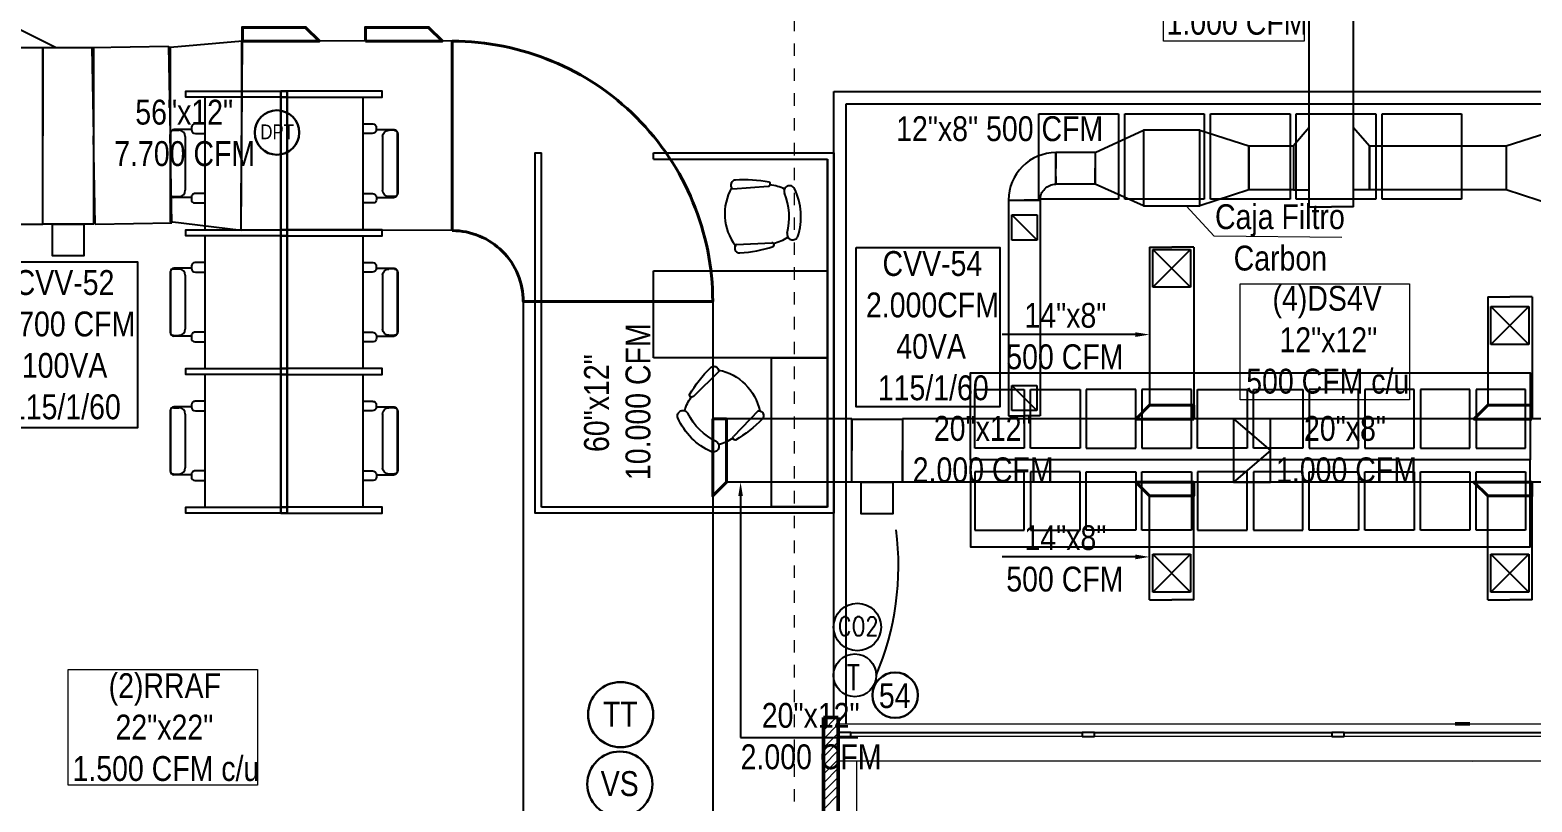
# Model space of a CAD drawing. Header units: inches. Extents: x -3 to 209, y -384 to 20.
# Drawn here: x 145.54 to 157.62, y -18.11 to -11.9 of the extents above; entities that cross this region are included whole.
import ezdxf
from ezdxf import colors
from ezdxf.entities.mleader import LeaderData, LeaderLine
from ezdxf.math import Vec2, Vec3

# ---------------------------------------------------------------- set-up
doc = ezdxf.new("R2010")
doc.units = ezdxf.units.IN
doc.header["$MEASUREMENT"] = 0
for name, pattern in [('Grid Line 1_2_', [0.022225, 0.0127, -0.003175, 0.003175, -0.003175]), ('Hidden', [7.1438, 4.7625, -2.3813]), ('HIDDEN2', [0.1875, 0.125, -0.0625])]:
    doc.linetypes.add(name, pattern=pattern)
for name, color, linetype, lineweight in [('A-GLAZ-CURT', 253, 'Continuous', 9), ('A-GLAZ-CWMG', 253, 'Continuous', 9), ('A-WALL-PATT', 253, 'Continuous', 50), ('HVAC -Textos Extraccion', 2, 'Continuous', 9), ('HVAC -Textos Rejillas', 2, 'Continuous', 9), ('HVAC -Textos Suministro', 7, 'Continuous', 9), ('HVAC Suministro', 5, 'Continuous', 40), ('S-BEAM', 253, 'Continuous', 13), ('S-GRID', 253, 'Continuous', 9), ('TUBO HVAC', 1, 'Continuous', 30)]:
    doc.layers.add(name, color=color, linetype=linetype, lineweight=lineweight)
for name, color, linetype in [('A-WALL', 253, 'Continuous'), ('BASE PLAN$0$NBS-HEAVY', 253, 'Continuous'), ('HVAC TEXTO CVV', 2, 'Continuous'), ('HVAC-Accesorios', 1, 'Continuous'), ('HVAC-Equipos', 3, 'Continuous'), ('HVAC-Extraccion', 114, 'Continuous'), ('HVAC-Rejillas', 2, 'HIDDEN2'), ('HVAC-Suministro', 170, 'Continuous'), ('NFF-FURN', 253, 'Continuous'), ('NFF-LIGHT', 253, 'Continuous')]:
    doc.layers.add(name, color=color, linetype=linetype)
doc.styles.add('Arial Narrow', font='ARIALN.TTF', dxfattribs={"height": 0.00295})
doc.styles.add('ROMANS', font='romans.shx', dxfattribs={"width": 0.8})
doc.styles.get("Standard").update_dxf_attribs({"font": 'arial.ttf'})

# ---------------------------------------------------------------- blocks, each defined once
blk = doc.blocks.new('Termostato 1')
at = {"linetype": 'ByBlock', "lineweight": -2}
blk.add_circle((725.333, -473.718), 0.172, dxfattribs=at)
at = {"linetype": 'ByBlock', "lineweight": -2, "insert": (725.414, -473.651, -2.384), "char_height": 0.2, "width": 2.87595, "attachment_point": 1, "rotation": 270, "style": 'ROMANS'}
blk.add_mtext('T', dxfattribs=at)
blk = doc.blocks.new('CO2')
at = {"linetype": 'ByBlock', "lineweight": -2}
blk.add_circle((-74869.314, 50750.37), 0.191, dxfattribs=at)
at = {"linetype": 'ByBlock', "lineweight": -2, "insert": (-74869.469, 50750.451, -2.384), "char_height": 0.15, "width": 2.87595, "attachment_point": 1, "rotation": 0, "style": 'ROMANS'}
blk.add_mtext('CO2', dxfattribs=at)
blk = doc.blocks.new('*U69')
blk.add_lwpolyline([(-0.26, -0.0566), (-0.26, 0), (0, 0), (0.0566, -0.0566), (-0.26, -0.0566)])
blk = doc.blocks.new('ds')
at = {"linetype": 'ByBlock', "lineweight": -2}
for p, q in [((-0.0127, -0.0127), (0.0127, 0.0127)), ((-0.0127, 0.0127), (0.0127, -0.0127)), ((-0.0127, -0.0127), (-0.0127, 0.0127)), ((-0.0127, 0.0127), (0.0127, 0.0127)), ((0.0127, 0.0127), (0.0127, -0.0127)), ((0.0127, -0.0127), (-0.0127, -0.0127))]:
    blk.add_line(p, q, dxfattribs=at)
blk = doc.blocks.new('*U66')
blk.add_lwpolyline([(-0.26, -0.0566), (-0.26, 0), (0, 0), (0.0566, -0.0566), (-0.26, -0.0566)])
blk = doc.blocks.new('*U61')
blk.add_lwpolyline([(-0.182, -0.0566), (-0.182, 0), (0, 0), (0.0566, -0.0566), (-0.182, -0.0566)])
blk = doc.blocks.new('om 2')
at = {"layer": 'NFF-FURN', "linetype": 'ByBlock', "lineweight": -2, "extrusion": (0, 0, -1)}
for points in [[(1900, -1400), (1900, 0)], [(1200, -450), (1200, 0)], [(1200, 0), (1200, -1400)], [(2177, -238), (2177, -238)], [(2562, -265), (2562, -265)], [(2525, -346), (2525, -346)], [(2203, -325), (2203, -325)], [(2613, -468), (2613, -468)], [(2559, -761), (2581, -476)], [(2112, -733), (2126, -448)], [(2095, -436), (2095, -436)], [(0, -450), (1200, -450)], [(773, -557), (773, -557)], [(773, -557), (568, -756)], [(707, -525), (707, -525)], [(2044, -705), (2044, -705)], [(2630, -741), (2630, -741)], [(2559, -761), (2559, -761)], [(2112, -733), (2112, -733)], [(538, -740), (538, -740)], [(1120, -942), (1120, -942)], [(1089, -875), (1089, -875)], [(1089, -875), (889, -1079)], [(526, -895), (526, -895)], [(444, -932), (444, -932)], [(904, -1109), (904, -1109)], [(754, -1123), (754, -1123)], [(717, -1204), (717, -1204)], [(1200, -1400), (1900, -1400)]]:
    blk.add_lwpolyline(points, dxfattribs=at)
for points in [[(2177, -238, -0.190618), (2562, -265)], [(2177, -238, -0.190618), (2562, -265)], [(2203, -325, -0.260185), (2161, -310, -0.41472), (2165, -246), (2171, -242), (2177, -238)], [(2170, -318), (2165, -314), (2161, -310, -0.41472), (2165, -246), (2171, -242), (2177, -238)], [(2558, -345, -0.084773), (2591, -462)], [(2562, -265), (2568, -269), (2574, -275, -0.415301), (2570, -338), (2564, -342), (2558, -345)], [(2562, -265), (2568, -269), (2574, -275, -0.415301), (2570, -338, -0.275335), (2525, -346)], [(2203, -325, -0.163773), (2525, -346)], [(2120, -434, -0.064311), (2170, -318)], [(2613, -468, -0.062864), (2630, -741)], [(2613, -468, -0.062864), (2630, -741)], [(2591, -462, -0.335448), (2612, -466), (2613, -468)], [(2581, -476), (2582, -470), (2587, -465, -0.415881), (2612, -466), (2613, -468)], [(2095, -436), (2097, -434, -0.415432), (2122, -436), (2125, -442), (2126, -448)], [(2095, -436), (2097, -434, -0.379395), (2120, -434)], [(2044, -705, -0.062793), (2095, -436)], [(2044, -705, -0.062793), (2095, -436)], [(1102, -876, 0.300719), (773, -545)], [(773, -557), (774, -553, 0.414852), (735, -514, 0.197378), (707, -525)], [(773, -545, 0.360765), (735, -514, 0.197378), (707, -525)], [(707, -525, 0.062793), (538, -740)], [(707, -525, 0.062793), (538, -740)], [(2112, -733), (2109, -737, -0.414852), (2054, -733, -0.197378), (2044, -705)], [(2103, -741, -0.360765), (2054, -733, -0.197378), (2044, -705)], [(2630, -741, -0.198888), (2616, -768, -0.347278), (2568, -771)], [(2630, -741, -0.198158), (2616, -768, -0.414966), (2562, -765), (2559, -761)], [(2568, -771, -0.300719), (2103, -741)], [(538, -740), (538, -743, 0.415432), (556, -761), (562, -759), (568, -756)], [(538, -740), (538, -743, 0.379395), (553, -760)], [(553, -760, 0.064311), (499, -875)], [(1120, -942, 0.198158), (1132, -914, 0.414966), (1093, -875), (1089, -875)], [(1120, -942, 0.198888), (1132, -914, 0.347278), (1102, -876)], [(904, -1109, 0.062864), (1120, -942)], [(904, -1109, 0.062864), (1120, -942)], [(526, -895, 0.163773), (754, -1123)], [(444, -932, 0.190618), (717, -1204)], [(444, -932, 0.190618), (717, -1204)], [(526, -895, 0.260185), (487, -873, 0.41472), (442, -918), (442, -925), (444, -932)], [(499, -875), (493, -874), (487, -873, 0.41472), (442, -918), (442, -925), (444, -932)], [(889, -1079), (885, -1085), (884, -1092, 0.415881), (901, -1109), (904, -1109)], [(884, -1096, 0.335448), (901, -1109), (904, -1109)], [(775, -1148, 0.084773), (884, -1096)], [(717, -1204), (724, -1206), (732, -1207, 0.415301), (777, -1162, 0.275335), (754, -1123)], [(717, -1204), (724, -1206), (732, -1207, 0.415301), (777, -1162), (777, -1155), (775, -1148)]]:
    blk.add_lwpolyline(points, format="xyb", dxfattribs=at)
at = {"layer": 'NFF-LIGHT', "linetype": 'ByBlock', "lineweight": -2}
for p, q in [((1, 0), (-2800, 0)), ((-2800, 0), (1, 0)), ((-2800, -1400), (-2800, 0)), ((1, 0), (1, -2300)), ((-2800, -1400), (-2850, -1400)), ((1, -2300), (-2850, -2300))]:
    blk.add_line(p, q, dxfattribs=at)
blk.add_lwpolyline([(-2850, -1400), (-2850, 50), (51, 50), (51, -2350), (-2850, -2350), (-2850, -2300)], dxfattribs=at)
at = {"layer": 'NFF-LIGHT', "linetype": 'ByBlock', "lineweight": -2, "extrusion": (0, 0, -1)}
for points in [[(1900, 0), (1200, 0)], [(1200, 0), (0, 0)], [(0, 0), (0, -450)]]:
    blk.add_lwpolyline(points, dxfattribs=at)
blk = doc.blocks.new('nci')
at = {"layer": 'NFF-FURN', "linetype": 'ByBlock', "lineweight": -2}
for p, q in [((717, -265), (635, -265)), ((635, -342), (712, -342)), ((744, -310), (744, -292)), ((744, -310), (886, -310)), ((889, -316), (844, -316)), ((911, -831), (911, -335)), ((915, -824), (915, -342)), ((793, -799), (793, -367)), ((711, -824), (635, -824)), ((635, -901), (716, -901)), ((743, -874), (743, -856)), ((743, -856), (886, -856)), ((889, -850), (844, -850))]:
    blk.add_line(p, q, dxfattribs=at)
for points in [[(-25, -50), (25, -50), (25, 0), (-25, 0)], [(25, -1116), (-25, -1116), (-25, -50), (25, -50)], [(25, -50), (25, -1116), (635, -1116), (635, -50)], [(-25, -1116), (25, -1116), (25, -1166), (-25, -1166)]]:
    blk.add_lwpolyline(points, close=True, dxfattribs=at)
for points in [[(25, 0), (789, 0), (789, -50), (25, -50), (25, 0)], [(25, -1116), (789, -1116), (789, -1166), (25, -1166), (25, -1116)]]:
    blk.add_lwpolyline(points, dxfattribs=at)
for centre, radius, start, end in [((712, -310), 32.3, 270, 0), ((717, -292), 26.9, 0, 90), ((844, -367), 50.8, 90, 180), ((886, -335), 25.4, 0, 90), ((889, -342), 25.4, 0, 90), ((711, -856), 32.3, 0, 90), ((844, -799), 50.8, 180, 270), ((886, -831), 25.4, 270, 0), ((889, -824), 25.4, 270, 0), ((716, -874), 26.9, 270, 0)]:
    blk.add_arc(centre, radius, start, end, dxfattribs=at)
blk = doc.blocks.new('rr')
at = {"linetype": 'ByBlock', "lineweight": -2}
for p, q in [((-0.0127, -0.0127), (0.0127, 0.0127)), ((-0.0127, -0.0127), (-0.0127, 0.0127)), ((-0.0127, 0.0127), (0.0127, 0.0127)), ((0.0127, 0.0127), (0.0127, -0.0127)), ((0.0127, -0.0127), (-0.0127, -0.0127))]:
    blk.add_line(p, q, dxfattribs=at)

msp = doc.modelspace()

# ---------------------------------------------------------------- linework, layer by layer
at = {"layer": 'A-GLAZ-CURT', "lineweight": 18}
for p, q in [((154.005, -17.556), (152.145, -17.556)), ((152.145, -17.556), (152.145, -17.581)), ((152.145, -17.581), (154.005, -17.581)), ((154.005, -17.581), (154.005, -17.556)), ((156.014, -17.556), (154.105, -17.556)), ((154.105, -17.556), (154.105, -17.581)), ((154.105, -17.581), (156.014, -17.581)), ((156.014, -17.581), (156.014, -17.556)), ((158.024, -17.556), (156.114, -17.556)), ((156.114, -17.556), (156.114, -17.581)), ((156.114, -17.581), (158.024, -17.581))]:
    msp.add_line(p, q, dxfattribs=at)
at = {"layer": 'A-GLAZ-CWMG', "lineweight": 25}
for p, q in [((152.145, -17.553), (152.045, -17.553)), ((152.045, -17.553), (152.045, -17.583)), ((152.045, -17.583), (152.145, -17.583)), ((152.145, -17.583), (152.145, -17.553))]:
    msp.add_line(p, q, dxfattribs=at)
at = {"layer": 'A-GLAZ-CWMG'}
for p, q in [((154.005, -17.553), (152.145, -17.553)), ((154.005, -17.583), (152.145, -17.583)), ((156.014, -17.553), (154.105, -17.553)), ((156.014, -17.583), (154.105, -17.583)), ((158.024, -17.553), (156.114, -17.553)), ((158.024, -17.583), (156.114, -17.583))]:
    msp.add_line(p, q, dxfattribs=at)
at = {"layer": 'A-GLAZ-CWMG', "lineweight": 25, "extrusion": (0, 0, -1)}
for p, q in [((154.105, -17.553), (154.005, -17.553)), ((154.005, -17.553), (154.005, -17.583)), ((154.005, -17.583), (154.105, -17.583)), ((154.105, -17.583), (154.105, -17.553)), ((156.114, -17.553), (156.014, -17.553)), ((156.014, -17.553), (156.014, -17.583)), ((156.014, -17.583), (156.114, -17.583)), ((156.114, -17.583), (156.114, -17.553))]:
    msp.add_line(p, q, dxfattribs=at)
at = {"layer": 'A-WALL', "lineweight": 50}
for p, q in [((151.925, -17.432), (151.925, -21.692)), ((152.045, -17.432), (151.925, -17.432)), ((152.045, -21.692), (152.045, -17.432)), ((157.005, -17.483), (157.125, -17.483))]:
    msp.add_line(p, q, dxfattribs=at)
at = {"layer": 'A-WALL', "lineweight": 18}
for p, q in [((152.045, -17.483), (157.005, -17.483)), ((157.125, -17.483), (162.094, -17.483)), ((162.094, -17.783), (152.045, -17.783))]:
    msp.add_line(p, q, dxfattribs=at)
at = {"layer": 'A-WALL-PATT', "linetype": 'Continuous', "lineweight": 9}
for p, q in [((151.925, -17.464), (151.956, -17.432)), ((151.925, -17.535), (152.027, -17.432)), ((151.925, -17.605), (152.045, -17.485)), ((157.021, -17.48), (157.025, -17.48)), ((151.925, -17.676), (152.045, -17.556)), ((151.925, -17.747), (152.045, -17.627)), ((151.925, -17.817), (152.045, -17.697)), ((151.925, -17.888), (152.045, -17.768)), ((151.925, -17.959), (152.045, -17.839)), ((151.925, -18.03), (152.045, -17.91)), ((151.925, -18.1), (152.045, -17.98)), ((151.925, -18.171), (152.045, -18.051))]:
    msp.add_line(p, q, dxfattribs=at)
at = {"layer": 'BASE PLAN$0$NBS-HEAVY'}
for points in [[(152.008, -17.432), (152.008, -12.393)], [(152.008, -12.393), (158.292, -12.393)], [(152.108, -17.483), (152.108, -12.493)], [(152.108, -12.493), (158.292, -12.493)]]:
    msp.add_lwpolyline(points, dxfattribs=at)
at = {"layer": 'HVAC -Textos Rejillas'}
for points in [[(155.791, -11.988), (154.661, -11.988), (154.661, -11.053), (155.791, -11.053)], [(147.375, -17.976), (145.852, -17.976), (145.852, -17.046), (147.375, -17.046)]]:
    msp.add_lwpolyline(points, close=True, dxfattribs=at)
at = {"layer": 'HVAC -Textos Suministro'}
msp.add_lwpolyline([(156.094, -13.568), (155.069, -13.558), (154.843, -13.314)], dxfattribs=at)
msp.add_lwpolyline([(156.638, -14.876), (155.278, -14.876), (155.278, -13.941), (156.638, -13.941)], close=True, dxfattribs=at)
at = {"layer": 'HVAC Suministro'}
msp.add_lwpolyline([(148.94, -13.513), (148.94, -11.989, -0.414214), (151.035, -14.085), (149.511, -14.085, 0.414214)], format="xyb", close=True, dxfattribs=at)
at = {"layer": 'HVAC TEXTO CVV', "color": 1}
for points in [[(145.23, -15.097), (146.412, -15.097), (146.412, -13.767), (145.23, -13.767)], [(152.188, -13.65), (153.343, -13.65), (153.343, -14.931), (152.188, -14.931)]]:
    msp.add_lwpolyline(points, close=True, dxfattribs=at)
at = {"layer": 'HVAC-Accesorios', "color": 1, "linetype": 'Hidden'}
for centre, radius, start, end in [((134.804, -33.898), 24.446, 63.399, 72.8785), ((150.259, -16.207), 2.27, 337.0331, 7.2314)]:
    msp.add_arc(centre, radius, start, end, dxfattribs=at)
at = {"layer": 'HVAC-Equipos'}
for points in [[(145.648, -12.04), (146.054, -12.04), (146.054, -13.462), (145.648, -13.462)], [(145.724, -13.462), (145.978, -13.462), (145.978, -13.716), (145.724, -13.716)], [(152.153, -15.03), (152.56, -15.03), (152.56, -15.538), (152.153, -15.538)], [(152.23, -15.538), (152.484, -15.538), (152.484, -15.792), (152.23, -15.792)]]:
    msp.add_lwpolyline(points, close=True, dxfattribs=at)
at = {"layer": 'HVAC-Extraccion'}
for p, q in [((155.833, -13.323), (155.833, -6.281)), ((156.189, -13.323), (156.189, -6.281)), ((154.11, -12.885), (153.795, -12.886)), ((153.795, -12.886), (153.795, -13.013)), ((154.11, -12.885), (154.11, -13.139)), ((154.11, -12.885), (154.11, -13.012)), ((157.416, -12.831), (157.416, -13.186)), ((153.796, -13.14), (153.795, -13.013)), ((154.11, -13.139), (154.11, -13.012)), ((154.11, -13.139), (153.796, -13.14)), ((153.414, -13.267), (153.541, -13.267)), ((153.414, -13.267), (153.414, -15.005)), ((153.668, -13.267), (153.541, -13.267)), ((153.668, -13.267), (153.668, -15.005)), ((155.833, -13.323), (156.011, -13.323)), ((156.189, -13.323), (156.011, -13.323)), ((153.414, -15.005), (153.541, -15.005)), ((153.668, -15.005), (153.541, -15.005))]:
    msp.add_line(p, q, dxfattribs=at)
for points in [[(154.11, -12.885), (154.5, -12.704), (154.499, -13.314), (154.11, -13.139)], [(155.346, -13.186), (154.953, -13.314), (154.953, -12.704), (155.346, -12.831)], [(157.416, -12.831), (157.809, -12.704), (157.809, -13.314), (157.416, -13.186)]]:
    msp.add_lwpolyline(points, dxfattribs=at)
for points in [[(154.953, -12.704), (154.5, -12.704), (154.5, -13.314), (154.953, -13.314)], [(155.705, -13.186), (155.833, -13.186), (155.833, -12.684), (155.705, -12.831)], [(156.317, -13.186), (156.189, -13.186), (156.189, -12.684), (156.317, -12.831)], [(155.346, -12.831), (155.346, -12.831), (155.346, -13.186), (155.346, -13.186)], [(155.346, -12.831), (155.705, -12.831), (155.705, -13.186), (155.346, -13.186)], [(156.317, -12.831), (157.416, -12.831), (157.416, -13.186), (156.317, -13.186)]]:
    msp.add_lwpolyline(points, close=True, dxfattribs=at)
msp.add_lwpolyline([(153.795, -13.14), (153.795, -12.886, 0.414215), (153.414, -13.267), (153.668, -13.267, -0.414215)], format="xyb", close=True, dxfattribs=at)
at = {"layer": 'HVAC-Suministro'}
for p, q in [((139.638, -12.04), (145.648, -12.04)), ((145.648, -12.04), (145.648, -12.751)), ((146.041, -12.04), (146.659, -12.029)), ((146.041, -12.04), (146.054, -12.751)), ((146.659, -12.029), (146.672, -12.74)), ((147.246, -11.986), (147.244, -12.748)), ((148.941, -11.989), (147.246, -11.986)), ((148.941, -11.989), (148.94, -12.751)), ((145.648, -13.462), (145.648, -12.751)), ((146.067, -13.462), (146.054, -12.751)), ((146.685, -13.451), (146.672, -12.74)), ((147.243, -13.51), (147.244, -12.748)), ((148.938, -13.513), (148.94, -12.751)), ((139.638, -13.462), (145.648, -13.462)), ((146.067, -13.462), (146.685, -13.451)), ((148.938, -13.513), (147.243, -13.51)), ((154.548, -13.646), (154.726, -13.646)), ((154.548, -13.646), (154.548, -14.919)), ((154.904, -13.646), (154.726, -13.646)), ((154.904, -13.646), (154.904, -14.919)), ((149.511, -14.085), (150.273, -14.085)), ((149.511, -14.085), (149.511, -18.941)), ((151.035, -14.085), (150.273, -14.085)), ((151.035, -14.085), (151.035, -18.941)), ((157.268, -14.045), (157.446, -14.045)), ((157.268, -14.045), (157.268, -14.919)), ((157.624, -14.045), (157.446, -14.045)), ((157.624, -14.045), (157.624, -14.919)), ((154.548, -14.919), (154.726, -14.919)), ((154.904, -14.919), (154.726, -14.919)), ((157.268, -14.919), (157.446, -14.919)), ((157.624, -14.919), (157.446, -14.919)), ((152.153, -15.029), (151.146, -15.029)), ((151.146, -15.029), (151.146, -15.283)), ((152.153, -15.029), (152.153, -15.283)), ((157.721, -15.029), (152.56, -15.029)), ((152.56, -15.029), (152.56, -15.283)), ((151.146, -15.537), (151.146, -15.283)), ((152.153, -15.537), (152.153, -15.283)), ((152.56, -15.537), (152.56, -15.283)), ((152.153, -15.537), (151.146, -15.537)), ((157.721, -15.537), (152.56, -15.537)), ((154.548, -16.485), (154.548, -15.648)), ((154.548, -15.648), (154.726, -15.648)), ((154.904, -15.648), (154.726, -15.648)), ((154.904, -16.485), (154.904, -15.648)), ((157.268, -16.485), (157.268, -15.648)), ((157.268, -15.648), (157.446, -15.648)), ((157.624, -15.648), (157.446, -15.648)), ((157.624, -16.485), (157.624, -15.648)), ((154.548, -16.485), (154.726, -16.485)), ((154.904, -16.485), (154.726, -16.485)), ((157.268, -16.485), (157.446, -16.485)), ((157.624, -16.485), (157.446, -16.485))]:
    msp.add_line(p, q, dxfattribs=at)
msp.add_lwpolyline([(147.253, -11.989), (146.672, -12.04), (146.672, -13.44), (147.243, -13.51)], close=True, dxfattribs=at)
msp.add_lwpolyline([(155.222, -15.029), (155.222, -15.537), (155.522, -15.537), (155.522, -15.029), (155.222, -15.029), (155.522, -15.284), (155.222, -15.537)], dxfattribs=at)
at = {"layer": 'NFF-FURN', "linetype": 'Hidden', "ltscale": 1000}
for points in [[(153.658, -12.574), (154.298, -12.574), (154.298, -13.259), (153.658, -13.259), (153.658, -12.574)], [(154.348, -12.574), (154.988, -12.574), (154.988, -13.259), (154.348, -13.259), (154.348, -12.574)], [(155.038, -12.574), (155.678, -12.574), (155.678, -13.259), (155.038, -13.259), (155.038, -12.574)], [(155.728, -12.574), (156.368, -12.574), (156.368, -13.259), (155.728, -13.259), (155.728, -12.574)], [(156.418, -12.574), (157.058, -12.574), (157.058, -13.259), (156.418, -13.259), (156.418, -12.574)]]:
    msp.add_lwpolyline(points, dxfattribs=at)
at = {"layer": 'NFF-FURN'}
for points in [[(157.608, -15.358), (153.108, -15.358), (153.108, -14.658), (157.608, -14.658)], [(157.608, -15.358), (153.108, -15.358), (153.108, -16.058), (157.608, -16.058)]]:
    msp.add_lwpolyline(points, close=True, dxfattribs=at)
at = {"layer": 'NFF-FURN', "linetype": 'Hidden', "ltscale": 1000}
for points in [[(153.143, -15.263), (153.143, -14.791), (153.541, -14.791), (153.541, -15.263)], [(153.591, -15.263), (153.591, -14.791), (153.989, -14.791), (153.989, -15.263)], [(154.437, -15.263), (154.437, -14.791), (154.039, -14.791), (154.039, -15.263)], [(154.885, -15.263), (154.885, -14.791), (154.487, -14.791), (154.487, -15.263)], [(154.935, -15.263), (154.935, -14.791), (155.333, -14.791), (155.333, -15.263)], [(155.383, -15.263), (155.383, -14.791), (155.781, -14.791), (155.781, -15.263)], [(156.229, -15.263), (156.229, -14.791), (155.831, -14.791), (155.831, -15.263)], [(156.677, -15.263), (156.677, -14.791), (156.279, -14.791), (156.279, -15.263)], [(157.125, -15.263), (157.125, -14.791), (156.727, -14.791), (156.727, -15.263)], [(157.573, -15.263), (157.573, -14.791), (157.175, -14.791), (157.175, -15.263)], [(153.143, -15.453), (153.143, -15.925), (153.541, -15.925), (153.541, -15.453)], [(153.591, -15.453), (153.591, -15.925), (153.989, -15.925), (153.989, -15.453)], [(154.437, -15.453), (154.437, -15.925), (154.039, -15.925), (154.039, -15.453)], [(154.885, -15.453), (154.885, -15.925), (154.487, -15.925), (154.487, -15.453)], [(154.935, -15.453), (154.935, -15.925), (155.333, -15.925), (155.333, -15.453)], [(155.383, -15.453), (155.383, -15.925), (155.781, -15.925), (155.781, -15.453)], [(156.229, -15.453), (156.229, -15.925), (155.831, -15.925), (155.831, -15.453)], [(156.677, -15.453), (156.677, -15.925), (156.279, -15.925), (156.279, -15.453)], [(157.125, -15.453), (157.125, -15.925), (156.727, -15.925), (156.727, -15.453)], [(157.573, -15.453), (157.573, -15.925), (157.175, -15.925), (157.175, -15.453)]]:
    msp.add_lwpolyline(points, close=True, dxfattribs=at)
at = {"layer": 'S-BEAM'}
msp.add_line((152.195, -24.507), (152.195, -17.784), dxfattribs=at)
for centre, start_param, end_param in [((152.055, -17.784), 1.570796, 3.141593), ((152.185, -17.784), 0, 1.570796), ((157.005, -17.784), 1.570796, 3.141593), ((157.135, -17.784), 0, 1.570796)]:
    msp.add_ellipse(centre, major_axis=(0.01, 0), ratio=0.059533, start_param=start_param, end_param=end_param, dxfattribs=at)
at = {"layer": 'S-GRID', "linetype": 'Grid Line 1_2_'}
msp.add_line((151.69, 18.992), (151.69, -28.008), dxfattribs=at)
at = {"layer": 'TUBO HVAC'}
for centre, radius in [((147.53, -12.724), 0.179), ((150.294, -17.408), 0.262), ((152.502, -17.252), 0.183), ((150.288, -17.967), 0.262)]:
    msp.add_circle(centre, radius, dxfattribs=at)

# ---------------------------------------------------------------- block references
at = {"layer": 'HVAC Suministro', "xscale": 1.953866694221574, "yscale": 1.953866694221574, "zscale": 1.953866694221574}
for p in [(147.761, -11.878), (148.75, -11.878)]:
    msp.add_blockref('*U69', p, dxfattribs=at)
at = {"layer": 'HVAC Suministro', "yscale": 1.953866694221574, "zscale": 1.953866694221574}
for name, p, xscale, rotation in [('*U61', (154.548, -14.919), -1.953866694221574, 1.681918604390376e-08), ('*U61', (157.268, -14.919), -1.953866694221574, 1.681918604390376e-08), ('*U66', (151.146, -15.537), 1.953866694221574, 269.9999999831809), ('*U61', (154.548, -15.648), 1.953866694221574, 179.9999999831808), ('*U61', (157.268, -15.648), 1.953866694221574, 179.9999999831808)]:
    msp.add_blockref(name, p, dxfattribs=dict(at, xscale=xscale, rotation=rotation))
at = {"layer": 'HVAC-Equipos'}
msp.add_blockref('CO2', (75021.512, -50767.073), dxfattribs=at)
at = {"layer": 'HVAC-Equipos', "rotation": 90.00000000172517}
msp.add_blockref('Termostato 1', (-321.54, -742.425), dxfattribs=at)
at = {"layer": 'HVAC-Rejillas', "zscale": 12}
for name, p, xscale, yscale, rotation in [('rr', (153.542, -13.488), 8, 8, 270), ('ds', (154.726, -13.817), 12, 12, 180), ('ds', (157.446, -14.276), 12, 12, 180), ('rr', (153.541, -14.86), 8, 8, 270), ('ds', (154.726, -16.269), 12, 12, 180), ('ds', (157.446, -16.269), 12, 12, 180)]:
    msp.add_blockref(name, p, dxfattribs=dict(at, xscale=xscale, yscale=yscale, rotation=rotation))
at = {"layer": 'NFF-FURN', "yscale": 0.0009999999999852297, "zscale": 0.0009999999999852297, "rotation": 180}
for p, xscale in [((147.586, -13.556), 0.0009999999999852297), ((147.586, -13.556), -0.0009999999999852297), ((147.586, -14.672), 0.0009999999999852297), ((147.586, -14.672), -0.0009999999999852297), ((147.586, -15.788), 0.0009999999999852297), ((147.586, -15.788), -0.0009999999999852297)]:
    msp.add_blockref('nci', p, dxfattribs=dict(at, xscale=xscale))
at = {"layer": 'NFF-LIGHT', "xscale": 0.0009999999999852297, "yscale": 0.0009999999999852297, "zscale": 0.0009999999999852297, "rotation": 270}
msp.add_blockref('om 2', (151.958, -15.737), dxfattribs=at)

# ---------------------------------------------------------------- texts
at = {"layer": 'HVAC -Textos Extraccion', "insert": (152.51, -12.593), "char_height": 0.2, "width": 2.10609, "attachment_point": 1, "style": 'Arial Narrow'}
msp.add_mtext('12"x8" 500 CFM', dxfattribs=at)
at = {"layer": 'HVAC -Textos Rejillas', "char_height": 0.2, "width": 1.6348, "attachment_point": 1, "style": 'Arial Narrow'}
for s, insert in [('\\pi0.52579;REAF\\P\\pi0.44162;18"x18"\\P\\pi0.27163;1.000 CFM', (154.413, -11.07)), ('\\pi0.37763;(2)RRAF\\P\\pi0.43255;22"x22"\\P\\pi0.086706;1.500 CFM c/u', (145.799, -17.075))]:
    msp.add_mtext(s, dxfattribs=dict(at, insert=insert))
at = {"layer": 'HVAC -Textos Suministro', "char_height": 0.2, "attachment_point": 1, "style": 'Arial Narrow'}
for s, insert, width in [('\\pi0.21074;56"x12" \\P\\pi0.041439;7.700 CFM', (146.18, -12.46), 1.18847), ('\\pi0.50163;Caja Filtro\\P\\pi0.65156;Carbon', (154.573, -13.301), 2.02741), ('\\pi0.38596;(4)DS4V\\P\\pi0.44162;12"x12"\\P\\pi0.17456;500 CFM c/u', (155.151, -13.958), 1.6348), ('\\pi0.70163;14"x8" \\P\\pi0.55579;500 CFM', (152.84, -14.095), 2.02741), ('\\pi0.20938;20"x12" \\P\\pi0.039392;2.000 CFM', (152.604, -15.005), 1.18847), ('\\pi0.27309;20"x8" \\P\\pi0.048465;1.000 CFM', (155.517, -15.005), 1.18847), ('\\pi0.70163;14"x8" \\P\\pi0.55579;500 CFM', (152.84, -15.884), 2.02741), ('\\pi0.20938;20"x12" \\P\\pi0.039392;2.000 CFM', (151.22, -17.314), 1.18847)]:
    msp.add_mtext(s, dxfattribs=dict(at, insert=insert, width=width))
at = {"layer": 'HVAC -Textos Suministro', "insert": (150, -15.74), "char_height": 0.2, "width": 1.6581, "attachment_point": 1, "rotation": 90, "style": 'Arial Narrow'}
msp.add_mtext('\\pi0.44508;60"x12" \\P\\pi0.21957;10.000 CFM', dxfattribs=at)
at = {"layer": 'HVAC TEXTO CVV', "color": 1, "attachment_point": 1, "style": 'Arial Narrow'}
for s, insert, char_height, width in [('\\pi0.35518;DPT', (147.041, -12.659), 0.11858, 0.96928), ('\\pi0.4275;CVV-54\\P\\pi0.29441;2.000CFM\\P\\pi0.53821;40VA\\P\\pi0.38937;115/1/60', (151.973, -13.678), 0.2, 1.6348), ('\\pi0.42791;CVV-52\\P\\pi0.26461;7.700 CFM\\P\\pi0.48548;100VA\\P\\pi0.38937;115/1/60', (144.993, -13.831), 0.2, 1.6348), ('\\pi0.70021;54', (151.671, -17.155), 0.2, 1.6348), ('\\pi0.68241;TT', (149.469, -17.304), 0.2, 1.6348), ('\\pi0.67109;VS', (149.463, -17.863), 0.2, 1.6348)]:
    msp.add_mtext(s, dxfattribs=dict(at, insert=insert, char_height=char_height, width=width))

# ---------------------------------------------------------------- leaders
at = {"layer": 'HVAC -Textos Suministro'}
ml = msp.add_multileader_mtext('Standard', dxfattribs=at)
ml.set_content('', color=256)
ml.set_leader_properties()
ml.build(insert=Vec2(0, 0))
ml.multileader.update_dxf_attribs({"dogleg_length": 0.36, "arrow_head_size": 0.113})
ctx = ml.context
ctx.base_point, ctx.char_height, ctx.arrow_head_size, ctx.landing_gap_size, ctx.plane_origin, ctx.plane_x_axis, ctx.plane_y_axis = Vec3(153.363, -14.35), 0.113, 0.113, 0.0564, Vec3(149.066, -13.852), Vec3(-1, 0), Vec3(0, -1)
notes = []
notes.append((ctx, [(1, (1, 1, 0), (153.576, -14.35), (-1, 0), 0.214, [(0, [(154.548, -14.35)], 0, [])])]))
ctx.mtext.insert, ctx.mtext.text_direction, ctx.mtext.rotation, ctx.mtext.flow_direction = Vec3(153.306, -14.407), Vec3(-1, 0), 3.141593, 5
ml = msp.add_multileader_mtext('Standard', dxfattribs=at)
ml.set_content('', color=256)
ml.set_leader_properties()
ml.build(insert=Vec2(0, 0))
ml.multileader.update_dxf_attribs({"dogleg_length": 0.36, "arrow_head_size": 0.113})
ctx = ml.context
ctx.base_point, ctx.char_height, ctx.arrow_head_size, ctx.landing_gap_size, ctx.plane_origin, ctx.plane_x_axis, ctx.plane_y_axis = Vec3(152.316, -17.591), 0.113, 0.113, 0.0564, Vec3(155.813, -16.814), Vec3(-1, 0), Vec3(0, -1)
ctx.text_align_type = 2
notes.append((ctx, [(1, (1, 1, 0), (151.259, -17.591), (1, 0), 0.944, [(0, [(151.259, -15.537)], 0, [])])]))
ctx.mtext.insert, ctx.mtext.text_direction, ctx.mtext.rotation, ctx.mtext.alignment, ctx.mtext.flow_direction = Vec3(152.259, -17.647), Vec3(-1, 0), 3.141593, 3, 5
ml = msp.add_multileader_mtext('Standard', dxfattribs=at)
ml.set_content('', color=256)
ml.set_leader_properties()
ml.build(insert=Vec2(0, 0))
ml.multileader.update_dxf_attribs({"dogleg_length": 0.36, "arrow_head_size": 0.113})
ctx = ml.context
ctx.base_point, ctx.char_height, ctx.arrow_head_size, ctx.landing_gap_size, ctx.plane_origin, ctx.plane_x_axis, ctx.plane_y_axis = Vec3(153.363, -16.139), 0.113, 0.113, 0.0564, Vec3(149.066, -15.641), Vec3(-1, 0), Vec3(0, -1)
notes.append((ctx, [(1, (1, 1, 0), (153.576, -16.139), (-1, 0), 0.214, [(0, [(154.548, -16.139)], 0, [])])]))
ctx.mtext.insert, ctx.mtext.text_direction, ctx.mtext.rotation, ctx.mtext.flow_direction = Vec3(153.306, -16.196), Vec3(-1, 0), 3.141593, 5
for ctx, leaders in notes:
    for number, flags, end, landing, length, lines in leaders:
        leader = LeaderData()
        leader.index, (leader.has_last_leader_line, leader.has_dogleg_vector, leader.attachment_direction) = number, flags
        leader.last_leader_point, leader.dogleg_vector, leader.dogleg_length = Vec3(end), Vec3(landing), length
        for number, points, colour, breaks in lines:
            line = LeaderLine()
            line.index, line.vertices, line.color, line.breaks = number, Vec3.list(points), colors.encode_raw_color(colour), breaks
            leader.lines.append(line)
        ctx.leaders.append(leader)

doc.saveas('drawing.dxf')
